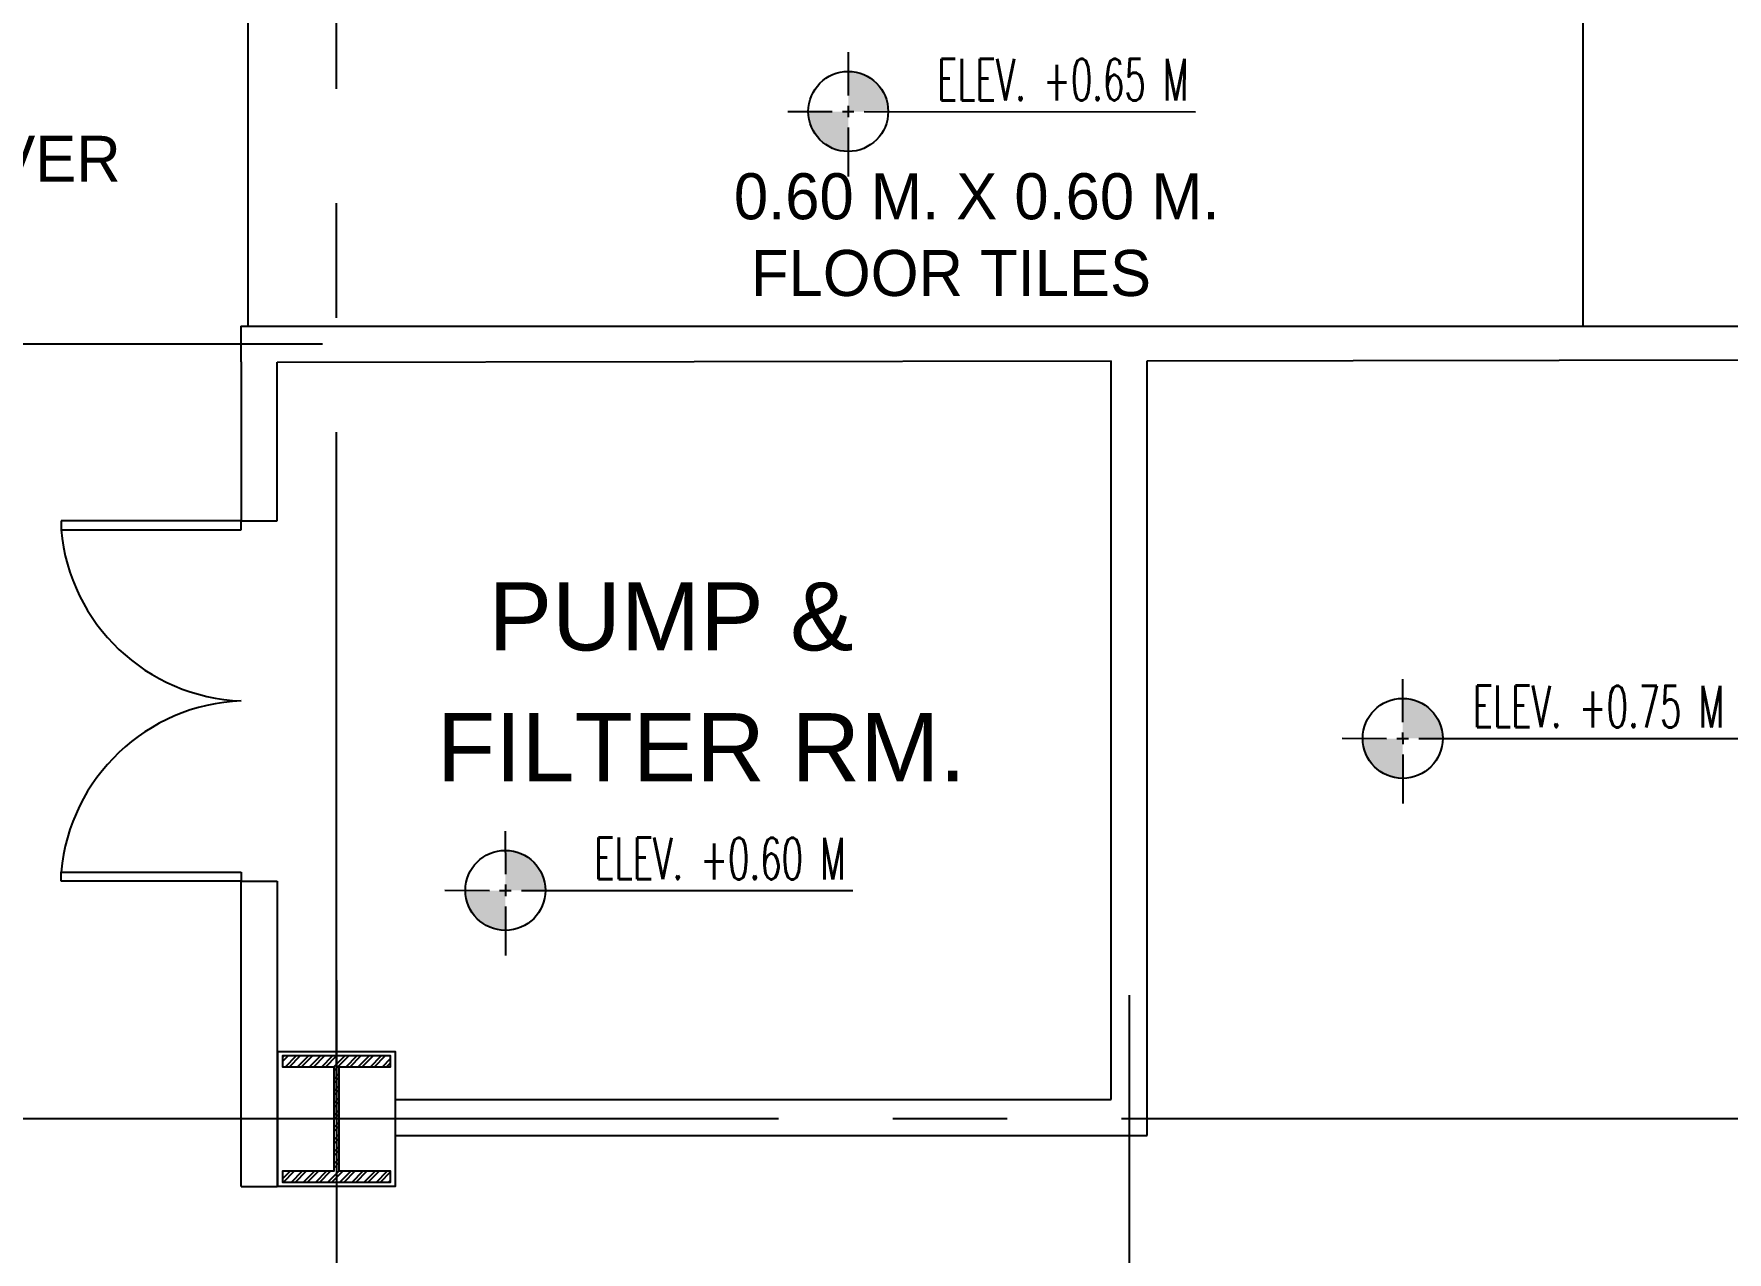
# Model space of a CAD drawing. Header units: millimetres. Extents: x 2148 to 2681, y 758 to 986.
# Drawn here: x 2288.48 to 2297.88, y 866.78 to 873.54 of the extents above; entities that cross this region are included whole.
import ezdxf

# ---------------------------------------------------------------- set-up
doc = ezdxf.new("R2010")
doc.units = ezdxf.units.MM
doc.linetypes.add('CENTER2', pattern=[28.575, 19.05, -3.175, 3.175, -3.175])
for name, color, linetype in [('A-Hatch', 253, 'Continuous'), ('A-Wall', 4, 'Continuous'), ('cladding', 2, 'Continuous'), ('COL-EX', 2, 'Continuous'), ('DR', 7, 'Continuous'), ('FIXTURE', 1, 'Continuous'), ('HATCH', 8, 'Continuous'), ('Layer1', 5, 'Continuous'), ('p-boarder', 2, 'Continuous'), ('QUOTE', 2, 'Continuous'), ('S_GRID LINES', 252, 'Continuous'), ('TEXT', 6, 'Continuous')]:
    doc.layers.add(name, color=color, linetype=linetype)
doc.styles.add('100', font='SIMPLEX.shx', dxfattribs={"height": 0.25})
doc.styles.add('ARIALNW', font='ARIALN.TTF')
doc.styles.add('MMTX$0$ESMX$0$X-OPTA1D', font='x-opta1d')
doc.styles.add('SWISS', font='swissl.ttf')
doc.dimstyles.new('DIM 100', dxfattribs={"dimtxt": 0.2, "dimasz": 0.2, "dimexe": 0.1, "dimexo": 0, "dimgap": 0.05, "dimtad": 1, "dimzin": 0, "dimdsep": 46, "dimtxsty": 'ARIALNW', "dimcen": 0.09, "dimclrd": 6, "dimclre": 6, "dimclrt": 13, "dimadec": 0, "dimazin": 0, "dimtfac": 1, "dimtofl": 0, "dimtmove": 2, "dimatfit": 3, "dimfxl": 1, "dimtolj": 1, "dimtzin": 0, "dimarcsym": 0})

# ---------------------------------------------------------------- blocks, each defined once
blk = doc.blocks.new('*D2456')
at = {"layer": 'Defpoints', "color": 0, "transparency": 16777216}
for p in [(2284.589, 871.8166), (2290.0833, 871.8166, 0), (2290.5701, 867.5185, 0)]:
    blk.add_point(p, dxfattribs=at)
at = {"layer": 'FIXTURE', "color": 6, "lineweight": -2, "transparency": 16777216}
for p, q in [((2290.0833, 871.8166), (2284.489, 871.8166)), ((2284.589, 867.7185), (2284.589, 871.6166)), ((2290.5701, 867.5185), (2284.489, 867.5185))]:
    blk.add_line(p, q, dxfattribs=at)
at = {"layer": 'FIXTURE', "color": 6, "transparency": 16777216}
for points in [[(2284.5556, 871.6166), (2284.6223, 871.6166), (2284.589, 871.8166)], [(2284.5556, 867.7185), (2284.6223, 867.7185), (2284.589, 867.5185)]]:
    blk.add_solid(points, dxfattribs=at)
at = {"layer": 'FIXTURE', "color": 13, "transparency": 16777216, "insert": (2284.3858, 869.6676), "char_height": 0.3, "attachment_point": 5, "rotation": 90, "style": 'ARIALNW'}
blk.add_mtext('\\A1;4.30', dxfattribs=at)
blk = doc.blocks.new('*D2457')
at = {"layer": 'Defpoints', "color": 0, "transparency": 16777216}
for p in [(2284.589, 873.662), (2289.6678, 873.662, 0), (2289.7101, 871.8166)]:
    blk.add_point(p, dxfattribs=at)
at = {"layer": 'FIXTURE', "color": 6, "lineweight": -2, "transparency": 16777216}
for p, q in [((2289.6678, 873.662), (2284.489, 873.662)), ((2284.589, 872.0166), (2284.589, 873.462)), ((2289.7101, 871.8166), (2284.489, 871.8166))]:
    blk.add_line(p, q, dxfattribs=at)
at = {"layer": 'FIXTURE', "color": 6, "transparency": 16777216}
for points in [[(2284.5556, 873.462), (2284.6223, 873.462), (2284.589, 873.662)], [(2284.5556, 872.0166), (2284.6223, 872.0166), (2284.589, 871.8166)]]:
    blk.add_solid(points, dxfattribs=at)
at = {"layer": 'FIXTURE', "color": 13, "transparency": 16777216, "insert": (2284.3858, 872.7393), "char_height": 0.3, "attachment_point": 5, "rotation": 90, "style": 'ARIALNW'}
blk.add_mtext('\\A1;1.85', dxfattribs=at)
blk = doc.blocks.new('*D2472')
at = {"layer": 'Defpoints', "color": 0, "transparency": 16777216}
for p in [(2290.1606, 868.2882, 0), (2294.5606, 868.2063, 0), (2290.1606, 866.1313)]:
    blk.add_point(p, dxfattribs=at)
at = {"layer": 'FIXTURE', "color": 6, "lineweight": -2, "transparency": 16777216}
for p, q in [((2290.1606, 868.2882), (2290.1606, 866.0313)), ((2294.5606, 868.2063), (2294.5606, 866.0313)), ((2294.3606, 866.1313), (2290.3606, 866.1313))]:
    blk.add_line(p, q, dxfattribs=at)
at = {"layer": 'FIXTURE', "color": 6, "transparency": 16777216}
for points in [[(2290.3606, 866.1646), (2290.3606, 866.098), (2290.1606, 866.1313)], [(2294.3606, 866.1646), (2294.3606, 866.098), (2294.5606, 866.1313)]]:
    blk.add_solid(points, dxfattribs=at)
at = {"layer": 'FIXTURE', "color": 13, "transparency": 16777216, "insert": (2292.3606, 866.3345), "char_height": 0.3, "attachment_point": 5, "style": 'ARIALNW'}
blk.add_mtext('\\A1;4.40', dxfattribs=at)
blk = doc.blocks.new('*D2473')
at = {"layer": 'Defpoints', "color": 0, "transparency": 16777216}
for p in [(2299.1606, 868.4118, 0), (2294.5606, 866.9148), (2299.1606, 866.1313)]:
    blk.add_point(p, dxfattribs=at)
at = {"layer": 'FIXTURE', "color": 6, "lineweight": -2, "transparency": 16777216}
for p, q in [((2299.1606, 868.4118), (2299.1606, 866.0313)), ((2294.5606, 866.9148), (2294.5606, 866.0313)), ((2294.7606, 866.1313), (2298.9606, 866.1313))]:
    blk.add_line(p, q, dxfattribs=at)
at = {"layer": 'FIXTURE', "color": 6, "transparency": 16777216}
for points in [[(2294.7606, 866.1646), (2294.7606, 866.098), (2294.5606, 866.1313)], [(2298.9606, 866.1646), (2298.9606, 866.098), (2299.1606, 866.1313)]]:
    blk.add_solid(points, dxfattribs=at)
at = {"layer": 'FIXTURE', "color": 13, "transparency": 16777216, "insert": (2296.8606, 866.3345), "char_height": 0.3, "attachment_point": 5, "style": 'ARIALNW'}
blk.add_mtext('\\A1;4.60', dxfattribs=at)
blk = doc.blocks.new('*D2465')
at = {"layer": 'Defpoints', "color": 0, "transparency": 16777216}
for p in [(2285.7593, 867.5185, 0), (2290.1606, 866.6413), (2290.1606, 866.1313)]:
    blk.add_point(p, dxfattribs=at)
at = {"layer": 'FIXTURE', "color": 6, "lineweight": -2, "transparency": 16777216}
for p, q in [((2285.7593, 867.5185), (2285.7593, 866.0313)), ((2290.1606, 866.6413), (2290.1606, 866.0313)), ((2285.9593, 866.1313), (2289.9606, 866.1313))]:
    blk.add_line(p, q, dxfattribs=at)
at = {"layer": 'FIXTURE', "color": 6, "transparency": 16777216}
for points in [[(2285.9593, 866.1646), (2285.9593, 866.098), (2285.7593, 866.1313)], [(2289.9606, 866.1646), (2289.9606, 866.098), (2290.1606, 866.1313)]]:
    blk.add_solid(points, dxfattribs=at)
at = {"layer": 'FIXTURE', "color": 13, "transparency": 16777216, "insert": (2287.9599, 866.3365), "char_height": 0.3, "attachment_point": 5, "style": 'ARIALNW'}
blk.add_mtext('\\A1;VERIFY ACTUAL', dxfattribs=at)

msp = doc.modelspace()

# ---------------------------------------------------------------- hatches: boundary and pattern name
at = {"layer": 'A-Hatch'}
h = msp.add_hatch(dxfattribs=at)
h.set_pattern_fill('ANSI32', color=256, scale=0.005, style=0)
h.paths.add_polyline_path([(2290.1755609, 867.808508), (2290.4605609, 867.808508), (2290.4605609, 867.868508), (2289.8605609, 867.868508), (2289.8605609, 867.808508), (2290.1455609, 867.808508), (2290.1455609, 867.228508), (2289.8605609, 867.228508), (2289.8605609, 867.168508), (2290.4605609, 867.168508), (2290.4605609, 867.228508), (2290.1755609, 867.228508)])
at = {"layer": 'Layer1'}
for points in [[(2293.0007251, 873.3293631), (2293.0004895, 873.1073594), (2293.2224932, 873.1071238, 0.414213562)], [(2293.0002877, 872.8842559), (2293.000507, 873.1067607), (2292.7785197, 873.1064952, 0.414213562)], [(2296.0779367, 869.8514978), (2296.0777011, 869.6294942), (2296.2997048, 869.6292586, 0.414213562)], [(2296.0774994, 869.4063907), (2296.0777186, 869.6288954), (2295.8557313, 869.62863, 0.414213562)], [(2291.0981996, 869.008286), (2291.097964, 868.7862823), (2291.3199677, 868.7860467, 0.414213562)], [(2291.0977623, 868.5631788), (2291.0979815, 868.7856836), (2290.8759942, 868.7854181, 0.414213562)]]:
    msp.add_hatch(color=32, dxfattribs=at).paths.add_polyline_path(points)

# ---------------------------------------------------------------- linework, layer by layer
at = {"layer": 'A-Wall', "ltscale": 10}
for p, q in [((2289.629933, 871.9162656, 0), (2299.3855609, 871.9162656, 0)), ((2289.6320921, 871.7195187, 0), (2289.6320921, 871.9162689, 0)), ((2289.6320921, 871.719518, 0), (2289.6320921, 870.8369198, 0)), ((2289.8320914, 871.7166451, 0), (2294.4605609, 871.723595, 0)), ((2289.8320921, 870.8369198, 0), (2289.8320914, 871.7166451, 0)), ((2294.4605609, 867.6260667, 0), (2294.4605609, 871.723595, 0)), ((2294.6605609, 871.7238953, 0), (2299.5355609, 871.7313722, 0)), ((2294.6605609, 867.4260667, 0), (2294.6605609, 871.7238953, 0)), ((2289.6320921, 870.8369198, 0), (2289.8320921, 870.8369198, 0)), ((2289.6320921, 867.143508, 0), (2289.6320921, 868.8377882, 0)), ((2289.6320921, 868.8377882, 0), (2289.8320921, 868.8377882, 0)), ((2289.8320921, 868.8377882, 0), (2289.8320917, 867.143508, 0)), ((2290.4855609, 867.6260667, 0), (2294.4605609, 867.6260667, 0)), ((2290.4855609, 867.4260667, 0), (2294.6605609, 867.4260667, 0)), ((2289.6320921, 867.143508, 0), (2289.8320917, 867.1435079, 0))]:
    msp.add_line(p, q, dxfattribs=at)
at = {"layer": 'cladding', "elevation": 0}
msp.add_lwpolyline([(2289.8355609, 867.893508), (2290.4855609, 867.893508), (2290.4855609, 867.143508), (2289.8355609, 867.143508)], close=True, dxfattribs=at)
at = {"layer": 'COL-EX', "elevation": 0}
msp.add_lwpolyline([(2290.1755609, 867.808508), (2290.4605609, 867.808508), (2290.4605609, 867.868508), (2289.8605609, 867.868508), (2289.8605609, 867.808508), (2290.1455609, 867.808508), (2290.1455609, 867.228508), (2289.8605609, 867.228508), (2289.8605609, 867.168508), (2290.4605609, 867.168508), (2290.4605609, 867.228508), (2290.1755609, 867.228508)], close=True, dxfattribs=at)
at = {"layer": 'DR', "ltscale": 10}
for p, q in [((2289.6320921, 870.8369198, 0), (2288.6320921, 870.8369198, 0)), ((2288.6320921, 870.8369198, 0), (2288.6320921, 870.7869198, 0)), ((2288.6320921, 870.7869198, 0), (2289.6320921, 870.7869198, 0)), ((2289.6320921, 870.7869198, 0), (2289.6320921, 870.8369198, 0)), ((2288.6320921, 868.8386565, 0), (2288.6320921, 868.8886565, 0)), ((2288.6320921, 868.8886565, 0), (2289.6320921, 868.8886565, 0)), ((2289.6320921, 868.8886565, 0), (2289.6320921, 868.8386565, 0)), ((2289.6320921, 868.8386565, 0), (2288.6320921, 868.8386565, 0))]:
    msp.add_line(p, q, dxfattribs=at)
at = {"layer": 'FIXTURE'}
for p, q in [((2297.0781931, 875.0103436, 0), (2297.0781931, 871.9162656, 0)), ((2289.6677842, 873.6403117, 0), (2289.6677842, 871.9162656, 0))]:
    msp.add_line(p, q, dxfattribs=at)
at = {"layer": 'HATCH', "linetype": 'ByBlock', "ltscale": 0.5}
for centre, start, end in [((2289.6720224, 870.8812217, 0), 185.18146558, 267.80846195), ((2289.6720224, 868.7943546, 0), 92.19153805, 174.81853442)]:
    msp.add_arc(centre, 1.0441973, start, end, dxfattribs=at)
at = {"layer": 'QUOTE'}
for p, q in [((2293.0000803, 873.4363273, 0), (2293.0003665, 873.196996, 0)), ((2293.000435, 873.1397608, 0), (2293.0005112, 873.0759602, 0)), ((2292.6650248, 873.1082165, 0), (2292.9113375, 873.1079551, 0)), ((2292.9685728, 873.1078943, 0), (2293.0323734, 873.1078266, 0)), ((2293.0896087, 873.1077659, 0), (2294.9284605, 873.1063721, 0)), ((2293.0005797, 873.0187249, 0), (2293.0008659, 872.7463937, 0)), ((2296.077292, 869.958462, 0), (2296.0775782, 869.7191308, 0)), ((2296.0776466, 869.6618955, 0), (2296.0777229, 869.5980949, 0)), ((2295.7422364, 869.6303512, 0), (2295.9885492, 869.6300898, 0)), ((2296.0457844, 869.6300291, 0), (2296.109585, 869.6299614, 0)), ((2296.1668203, 869.6299006, 0), (2298.0056722, 869.6285069, 0)), ((2296.0777913, 869.5408596, 0), (2296.0780775, 869.2685284, 0)), ((2291.0975548, 869.1152501), (2291.097841, 868.8759189)), ((2291.0979095, 868.8186836), (2291.0979858, 868.7548831)), ((2290.7624993, 868.7871393), (2291.008812, 868.7868779)), ((2291.0660473, 868.7868172), (2291.1298479, 868.7867495)), ((2291.0980542, 868.6976478), (2291.0983404, 868.4253166)), ((2291.1870832, 868.7866888), (2293.025935, 868.785295))]:
    msp.add_line(p, q, dxfattribs=at)
for centre in [(2293.0004889, 873.1078604, 0), (2296.0777005, 869.6299952, 0), (2291.0979634, 868.7867833)]:
    msp.add_circle(centre, 0.2220038, dxfattribs=at)
at = {"layer": 'S_GRID LINES', "linetype": 'CENTER2', "ltscale": 0.2}
for p, q in [((2290.1605609, 867.518508, 0), (2290.1605609, 903.5418845, 0)), ((2290.1605609, 867.518508, 0), (2290.1605609, 873.2279283, 0)), ((2304.0428214, 867.518508, 0), (2282.4754095, 867.518508, 0))]:
    msp.add_line(p, q, dxfattribs=at)

# ---------------------------------------------------------------- texts
at = {"color": 2, "char_height": 0.25536, "width": 11.644719696, "attachment_point": 4, "style": 'MMTX$0$ESMX$0$X-OPTA1D'}
for s, insert in [('CONC. PAVER \\PBLOCKS', (2286.6104072, 872.6306178)), ('0.60 M. X 0.60 M.\\P FLOOR TILES', (2292.3663246, 872.4229068))]:
    msp.add_mtext(s, dxfattribs=dict(at, insert=insert))
at = {"layer": 'p-boarder', "char_height": 0.231, "width": 11.654519507, "attachment_point": 5, "rotation": 359.95148746, "style": '100'}
for s, insert in [('{\\W0.6;ELEV. +0.65 M}', (2294.1918478, 873.2845288, 0)), ('{\\W0.6;ELEV. +0.75 M}', (2297.1649293, 869.8066635, 0)), ('{\\W0.6;ELEV. +0.60 M}', (2292.2893223, 868.9634517))]:
    msp.add_mtext(s, dxfattribs=dict(at, insert=insert))
at = {"layer": 'TEXT', "style": 'SWISS', "text_generation_flag": 6}
for s, p in [('PUMP &', (2291.00498, 870.1178825, 0)), ('FILTER RM.', (2290.7184819, 869.3918538, 0))]:
    msp.add_text(s, height=0.37822665, rotation=180, dxfattribs=at).set_placement(p)

# ---------------------------------------------------------------- dimensions: what is measured, and where the dimension line sits
at = {"layer": 'FIXTURE'}
for base, p1, p2, picture, middle in [((2284.5889513, 873.6619896), (2289.7100614, 871.8166441), (2289.6677842, 873.6619896, 0), '*D2457', (2284.3857794, 872.7393169)), ((2284.5889513, 871.8166441), (2290.5700878, 867.518508, 0), (2290.0833332, 871.8166441, 0), '*D2456', (2284.3857794, 869.667576))]:
    dim = msp.add_linear_dim(base=base, p1=p1, p2=p2, angle=90, dimstyle='DIM 100', override={"dimtxt": 0.3}, dxfattribs=at)
    dim.commit()
    dim.dimension.update_dxf_attribs({"geometry": picture, "text_midpoint": middle})
for base, p1, p2, picture, middle in [((2299.1605609, 866.1312865), (2294.5605609, 866.9147609), (2299.1605609, 868.4118027, 0), '*D2473', (2296.8605609, 866.3344584)), ((2290.1605609, 866.1312865), (2294.5605609, 868.2062945, 0), (2290.1605609, 868.2882463, 0), '*D2472', (2292.3605609, 866.3344584))]:
    dim = msp.add_linear_dim(base=base, p1=p1, p2=p2, dimstyle='DIM 100', override={"dimtxt": 0.3}, dxfattribs=at)
    dim.commit()
    dim.dimension.update_dxf_attribs({"geometry": picture, "text_midpoint": middle})
dim = msp.add_linear_dim(base=(2290.1605609, 866.1312865), p1=(2285.7592961, 867.518508, 0), p2=(2290.1605609, 866.6413363), text='VERIFY ACTUAL', dimstyle='DIM 100', override={"dimtxt": 0.3}, dxfattribs=at)
dim.commit()
dim.dimension.update_dxf_attribs({"geometry": '*D2465', "text_midpoint": (2287.9599285, 866.3365048)})

doc.saveas('drawing.dxf')
